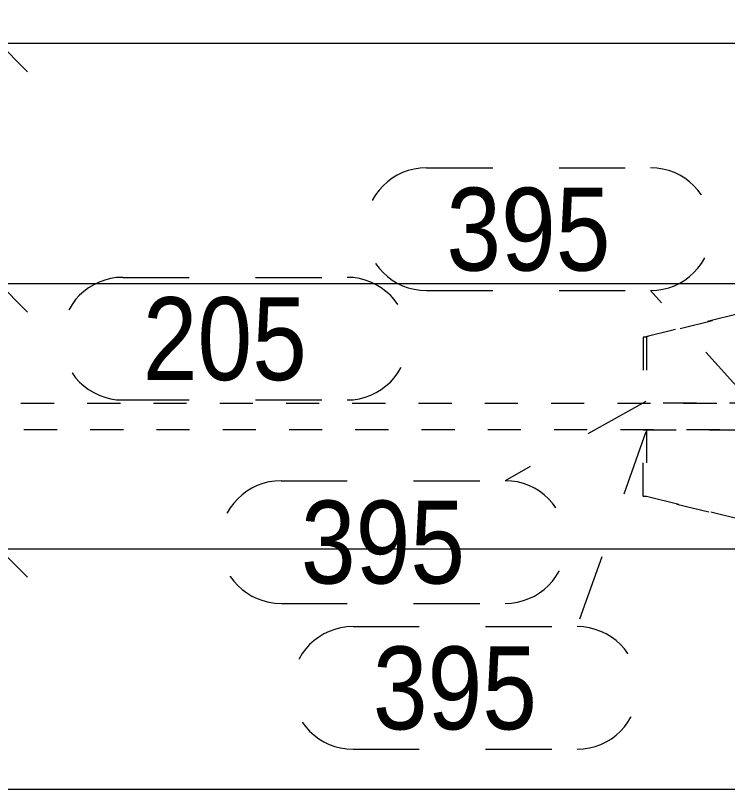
# Model space of a CAD drawing. Header units: millimetres. Extents: x 2 to 1174, y 1 to 825.
# Drawn here: x 943.37 to 964.86, y 574.19 to 597.53 of the extents above; entities that cross this region are included whole.
import ezdxf

# ---------------------------------------------------------------- set-up
doc = ezdxf.new("R2010")
doc.units = ezdxf.units.MM
for name, pattern in [('XKITLINE00', [0]), ('XKITLINE01', [4, 1, -1, 1, -1]), ('XKITLINE02', [4, 2, -2])]:
    doc.linetypes.add(name, pattern=pattern)
for name, color, linetype, lineweight in [('Dimensions', 7, 'Continuous', 0), ('Part', 2, 'Continuous', 0), ('PartMark', 7, 'Continuous', 0)]:
    doc.layers.add(name, color=color, linetype=linetype, lineweight=lineweight)
doc.styles.add('ARIAL', font='ARIAL.TTF')

# ---------------------------------------------------------------- blocks, each defined once
blk = doc.blocks.new('*A120')
at = {"layer": 'Part', "color": 2, "linetype": 'XKITLINE00', "lineweight": 0}
for p, q in [((1006.628, 596.686), (607.538, 596.686)), ((1006.628, 574.186), (607.538, 574.186))]:
    blk.add_line(p, q, dxfattribs=at)
blk = doc.blocks.new('*A122')
at = {"layer": 'Part', "color": 7, "linetype": 'XKITLINE01', "lineweight": 0}
for p, q in [((962.316, 587.836), (997.321, 596.436)), ((997.426, 596.436), (962.421, 587.836)), ((999.415, 596.436), (997.321, 596.436)), ((999.31, 587.336), (999.31, 596.436)), ((999.415, 587.336), (999.415, 596.436)), ((962.421, 587.836), (962.316, 587.836)), ((962.316, 587.836), (962.316, 585.836)), ((962.421, 587.836), (962.421, 585.836)), ((999.31, 587.336), (997.819, 585.836)), ((997.924, 585.836), (999.415, 587.336)), ((999.415, 587.336), (999.31, 587.336)), ((997.924, 585.836), (962.316, 585.836))]:
    blk.add_line(p, q, dxfattribs=at)
blk = doc.blocks.new('*A124')
at = {"layer": 'Part', "color": 7, "linetype": 'XKITLINE01', "lineweight": 0}
for p, q in [((962.316, 583.036), (962.316, 585.036)), ((962.316, 585.036), (997.924, 585.036)), ((962.421, 585.036), (962.421, 583.036)), ((997.819, 585.036), (999.31, 583.536)), ((999.415, 583.536), (997.924, 585.036)), ((999.31, 583.536), (999.31, 574.436)), ((999.31, 583.536), (999.415, 583.536)), ((999.415, 574.436), (999.415, 583.536)), ((997.321, 574.436), (962.316, 583.036)), ((962.316, 583.036), (962.421, 583.036)), ((962.421, 583.036), (997.426, 574.436)), ((999.415, 574.436), (997.321, 574.436))]:
    blk.add_line(p, q, dxfattribs=at)
blk = doc.blocks.new('*A131')
at = {"layer": 'Part', "color": 7, "linetype": 'XKITLINE01', "lineweight": 0}
for p, q in [((607.538, 585.836), (1006.628, 585.836)), ((1006.628, 585.036), (607.538, 585.036))]:
    blk.add_line(p, q, dxfattribs=at)
blk = doc.blocks.new('*A156')
at = {"layer": 'Part', "color": 7, "linetype": 'XKITLINE01', "lineweight": 0}
for p, q in [((995.324, 596.686), (607.538, 596.686)), ((995.324, 574.186), (607.538, 574.186))]:
    blk.add_line(p, q, dxfattribs=at)
blk = doc.blocks.new('*A331')
at = {"layer": 'Dimensions', "color": 7, "linetype": 'XKITLINE00', "lineweight": 0}
for p, q in [((942.038, 597.535), (943.735, 595.838)), ((992.549, 596.686), (940.036, 596.686)), ((942.886, 589.436), (942.886, 596.686)), ((942.038, 590.285), (943.735, 588.588)), ((992.549, 589.436), (940.036, 589.436))]:
    blk.add_line(p, q, dxfattribs=at)
at = {"layer": 'Dimensions', "color": 3}
for p in [(942.886, 596.686), (942.886, 589.436)]:
    blk.add_point(p, dxfattribs=at)
at = {"layer": 'Dimensions', "color": 3, "style": 'ARIAL', "width": 0.85}
blk.add_text('73', height=3, rotation=90.0002, dxfattribs=at).set_placement((941.536, 590.836))
blk = doc.blocks.new('*A349')
at = {"layer": 'PartMark', "color": 7, "linetype": 'XKITLINE02', "lineweight": 0}
for p, q in [((946.615, 589.636), (953.378, 589.636)), ((946.615, 585.936), (953.378, 585.936))]:
    blk.add_line(p, q, dxfattribs=at)
for centre, start, end in [((946.615, 587.786), 90, 270), ((953.378, 587.786), 270, 90)]:
    blk.add_arc(centre, 1.85, start, end, dxfattribs=at)
at = {"layer": 'PartMark', "color": 3, "style": 'ARIAL', "width": 0.85}
blk.add_text('205', height=2.5, dxfattribs=at).set_placement((947.215, 586.536))
blk = doc.blocks.new('*A353')
at = {"layer": 'PartMark', "color": 7, "linetype": 'XKITLINE02', "lineweight": 0}
for p, q in [((962.393, 584.979), (960.322, 579.101)), ((953.559, 579.101), (960.322, 579.101)), ((953.559, 575.401), (960.322, 575.401))]:
    blk.add_line(p, q, dxfattribs=at)
for centre, start, end in [((953.559, 577.251), 90, 270), ((960.322, 577.251), 270, 90)]:
    blk.add_arc(centre, 1.85, start, end, dxfattribs=at)
at = {"layer": 'PartMark', "color": 3, "style": 'ARIAL', "width": 0.85}
blk.add_text('395', height=2.5, dxfattribs=at).set_placement((954.159, 576.001))
blk = doc.blocks.new('*A355')
at = {"layer": 'PartMark', "color": 7, "linetype": 'XKITLINE02', "lineweight": 0}
for p, q in [((962.393, 585.893), (958.15, 583.5)), ((951.387, 583.5), (958.15, 583.5)), ((951.387, 579.8), (958.15, 579.8))]:
    blk.add_line(p, q, dxfattribs=at)
for centre, start, end in [((951.387, 581.65), 90, 270), ((958.15, 581.65), 270, 90)]:
    blk.add_arc(centre, 1.85, start, end, dxfattribs=at)
at = {"layer": 'PartMark', "color": 3, "style": 'ARIAL', "width": 0.85}
blk.add_text('395', height=2.5, dxfattribs=at).set_placement((951.987, 580.4))
blk = doc.blocks.new('*A356')
at = {"layer": 'PartMark', "color": 7, "linetype": 'XKITLINE02', "lineweight": 0}
for p, q in [((955.777, 592.939), (962.539, 592.939)), ((955.777, 589.239), (962.539, 589.239)), ((965.539, 585.893), (962.539, 589.239))]:
    blk.add_line(p, q, dxfattribs=at)
for centre, start, end in [((955.777, 591.089), 90, 270), ((962.539, 591.089), 270, 90)]:
    blk.add_arc(centre, 1.85, start, end, dxfattribs=at)
at = {"layer": 'PartMark', "color": 3, "style": 'ARIAL', "width": 0.85}
blk.add_text('395', height=2.5, dxfattribs=at).set_placement((956.377, 589.839))
blk = doc.blocks.new('*A371')
at = {"layer": 'Dimensions', "color": 7, "linetype": 'XKITLINE00', "lineweight": 0}
for p, q in [((942.038, 590.285), (943.735, 588.588)), ((992.549, 589.436), (940.036, 589.436)), ((942.886, 581.436), (942.886, 589.436)), ((942.038, 582.285), (943.735, 580.588)), ((992.549, 581.436), (940.036, 581.436))]:
    blk.add_line(p, q, dxfattribs=at)
at = {"layer": 'Dimensions', "color": 3}
for p in [(942.886, 589.436), (942.886, 581.436)]:
    blk.add_point(p, dxfattribs=at)
at = {"layer": 'Dimensions', "color": 3, "style": 'ARIAL', "width": 0.85}
blk.add_text('80', height=3, rotation=90.0002, dxfattribs=at).set_placement((941.536, 583.211))

msp = doc.modelspace()

# ---------------------------------------------------------------- block references
at = {"lineweight": 0}
for name in ['*A331', '*A120', '*A156', '*A122', '*A356', '*A371', '*A349', '*A131', '*A355', '*A353', '*A124']:
    msp.add_blockref(name, (0, 0), dxfattribs=at)

doc.saveas('drawing.dxf')
